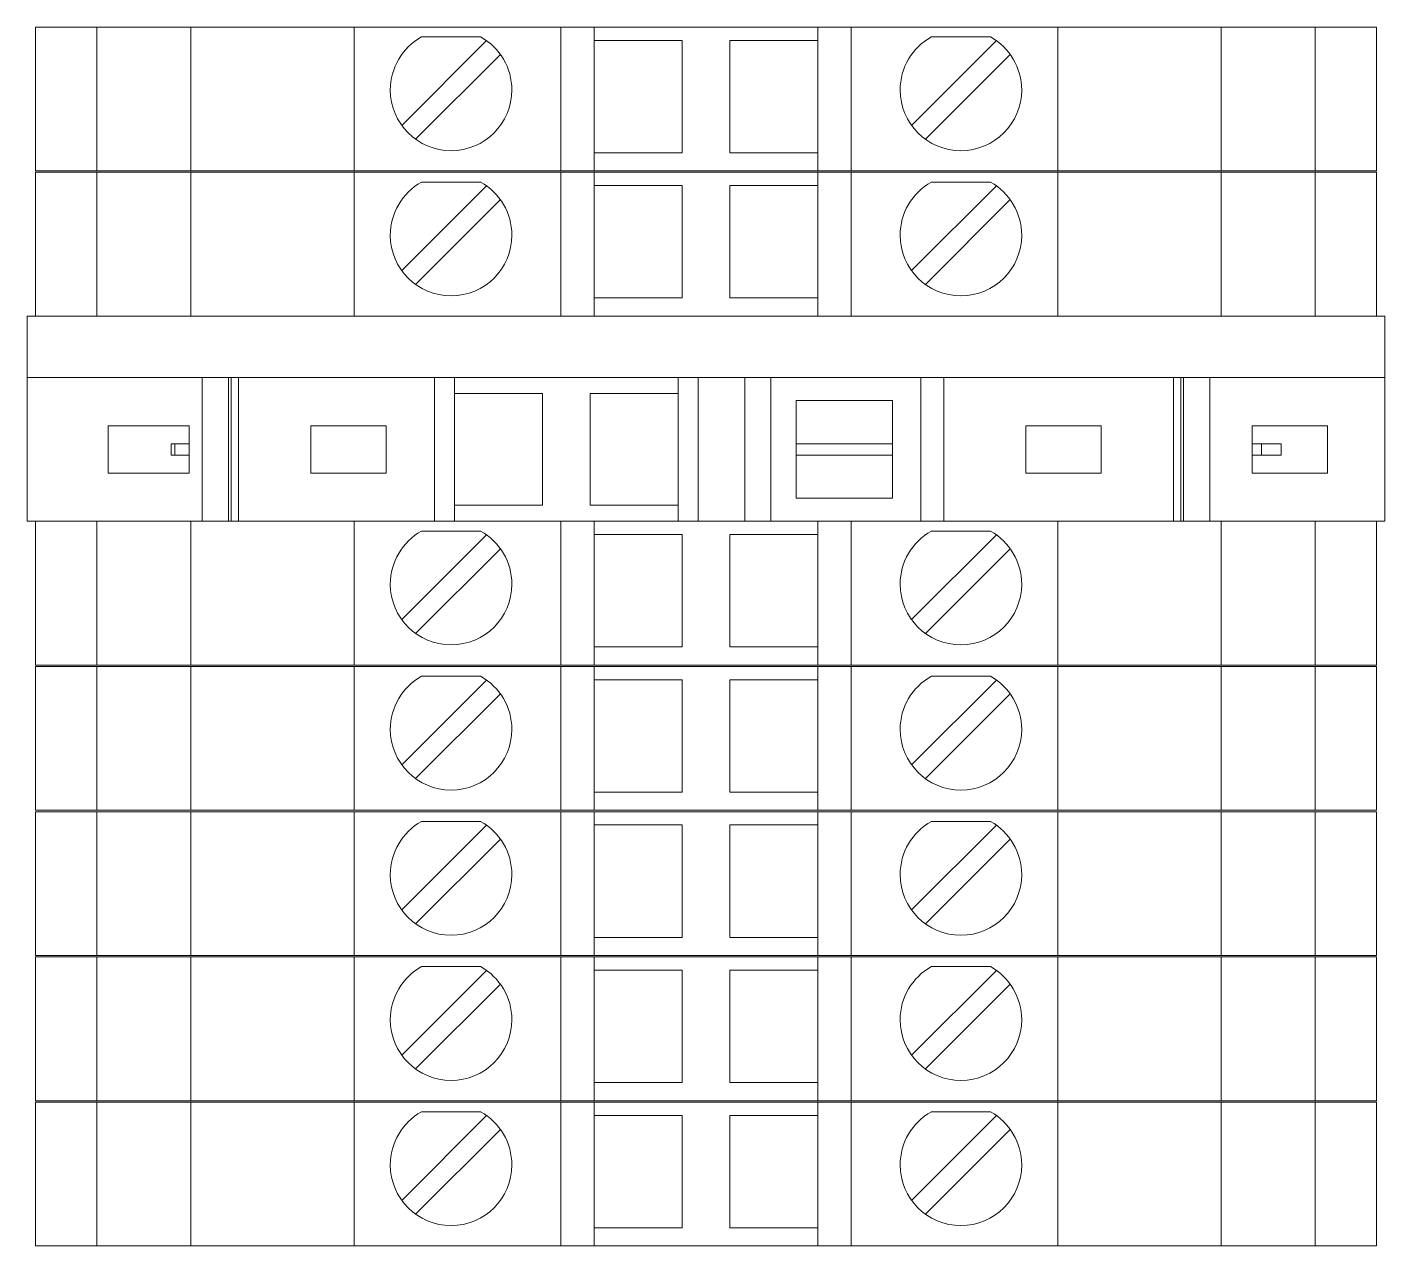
# Model space of a CAD drawing. Header units: millimetres. Extents: x 4962 to 7449, y 754 to 2938.
# Drawn here: x 5322.49 to 5371.09, y 1387.49 to 1431.14 of the extents above; entities that cross this region are included whole.
import ezdxf

# ---------------------------------------------------------------- set-up
doc = ezdxf.new("R2010")
doc.units = ezdxf.units.MM
doc.layers.add('000-PI-Oprema', color=30, linetype='Continuous', lineweight=5)
doc.layers.add('000-PI-ORMAR', color=2, linetype='Continuous')

msp = doc.modelspace()

# ---------------------------------------------------------------- linework, layer by layer
at = {"color": 0, "linetype": 'ByBlock', "lineweight": 0, "ltscale": 0.25}
msp.add_lwpolyline([(5322.492, 1420.793), (5322.492, 1413.443), (5371.092, 1413.443), (5371.092, 1420.793), (5322.492, 1420.793)], dxfattribs=at)
at = {"layer": '000-PI-Oprema', "color": 0, "linetype": 'ByBlock', "lineweight": 0}
for p, q in [((5322.492, 1420.793), (5322.492, 1413.443)), ((5371.092, 1420.793), (5322.492, 1420.793)), ((5371.092, 1413.443), (5371.092, 1420.793)), ((5328.757, 1418.593), (5322.492, 1418.593)), ((5328.757, 1413.443), (5328.757, 1418.593)), ((5329.694, 1418.593), (5328.757, 1418.593)), ((5329.694, 1413.443), (5329.694, 1418.593)), ((5329.794, 1418.593), (5329.694, 1418.593)), ((5329.794, 1418.593), (5329.794, 1413.443)), ((5330.052, 1418.593), (5329.794, 1418.593)), ((5330.052, 1418.593), (5330.052, 1413.443)), ((5337.074, 1418.593), (5330.052, 1418.593)), ((5337.074, 1418.593), (5337.792, 1418.593)), ((5337.074, 1413.443), (5337.074, 1418.593)), ((5337.792, 1418.018), (5337.792, 1418.593)), ((5337.792, 1418.593), (5345.792, 1418.593)), ((5345.792, 1418.593), (5345.792, 1418.018)), ((5345.792, 1418.593), (5346.511, 1418.593)), ((5346.511, 1418.593), (5348.182, 1418.593)), ((5346.511, 1413.443), (5346.511, 1418.593)), ((5349.107, 1418.593), (5348.182, 1418.593)), ((5348.182, 1418.593), (5348.182, 1413.443)), ((5354.481, 1418.593), (5349.107, 1418.593)), ((5349.107, 1418.593), (5349.107, 1413.443)), ((5354.481, 1418.593), (5354.481, 1413.443)), ((5355.302, 1418.593), (5354.481, 1418.593)), ((5355.302, 1413.443), (5355.302, 1418.593)), ((5355.302, 1418.593), (5363.532, 1418.593)), ((5363.532, 1418.593), (5363.532, 1413.443)), ((5363.532, 1418.593), (5363.79, 1418.593)), ((5363.79, 1413.443), (5363.79, 1418.593)), ((5363.79, 1418.593), (5363.89, 1418.593)), ((5364.827, 1418.593), (5363.89, 1418.593)), ((5363.89, 1413.443), (5363.89, 1418.593)), ((5364.827, 1418.593), (5371.092, 1418.593)), ((5364.827, 1413.443), (5364.827, 1418.593)), ((5337.792, 1414.018), (5337.792, 1418.018)), ((5337.792, 1418.018), (5340.942, 1418.018)), ((5340.942, 1418.018), (5340.942, 1414.018)), ((5342.642, 1418.018), (5345.792, 1418.018)), ((5342.642, 1414.018), (5342.642, 1418.018)), ((5345.792, 1418.018), (5345.792, 1414.018)), ((5350.017, 1417.768), (5353.467, 1417.768)), ((5350.017, 1416.218), (5350.017, 1417.768)), ((5353.467, 1417.768), (5353.467, 1416.218)), ((5325.392, 1415.168), (5325.392, 1416.868)), ((5325.392, 1416.868), (5328.292, 1416.868)), ((5328.292, 1416.868), (5328.292, 1416.218)), ((5332.642, 1416.868), (5335.342, 1416.868)), ((5332.642, 1415.168), (5332.642, 1416.868)), ((5335.342, 1416.868), (5335.342, 1415.168)), ((5358.242, 1416.868), (5360.942, 1416.868)), ((5358.242, 1415.168), (5358.242, 1416.868)), ((5360.942, 1416.868), (5360.942, 1415.168)), ((5366.342, 1416.218), (5366.342, 1416.868)), ((5366.342, 1416.868), (5369.042, 1416.868)), ((5369.042, 1416.868), (5369.042, 1415.168)), ((5327.777, 1416.218), (5327.647, 1416.218)), ((5327.647, 1415.818), (5327.647, 1416.218)), ((5327.777, 1416.218), (5327.777, 1415.818)), ((5327.777, 1416.218), (5328.292, 1416.218)), ((5328.292, 1416.218), (5328.292, 1415.818)), ((5350.017, 1416.218), (5353.467, 1416.218)), ((5350.017, 1415.818), (5350.017, 1416.218)), ((5353.467, 1416.218), (5353.467, 1415.818)), ((5366.342, 1415.818), (5366.342, 1416.218)), ((5366.342, 1416.218), (5366.677, 1416.218)), ((5366.677, 1416.218), (5366.677, 1415.818)), ((5367.377, 1416.218), (5366.677, 1416.218)), ((5367.377, 1416.218), (5367.377, 1415.818)), ((5327.777, 1415.818), (5327.647, 1415.818)), ((5327.777, 1415.818), (5328.292, 1415.818)), ((5328.292, 1415.818), (5328.292, 1415.168)), ((5350.017, 1415.818), (5353.467, 1415.818)), ((5350.017, 1414.268), (5350.017, 1415.818)), ((5353.467, 1415.818), (5353.467, 1414.268)), ((5366.342, 1415.818), (5366.677, 1415.818)), ((5366.342, 1415.168), (5366.342, 1415.818)), ((5367.377, 1415.818), (5366.677, 1415.818)), ((5328.292, 1415.168), (5325.392, 1415.168)), ((5335.342, 1415.168), (5332.642, 1415.168)), ((5360.942, 1415.168), (5358.242, 1415.168)), ((5369.042, 1415.168), (5366.342, 1415.168)), ((5353.467, 1414.268), (5350.017, 1414.268)), ((5340.942, 1414.018), (5337.792, 1414.018)), ((5337.792, 1413.443), (5337.792, 1414.018)), ((5345.792, 1414.018), (5342.642, 1414.018)), ((5345.792, 1414.018), (5345.792, 1413.443)), ((5329.694, 1413.443), (5328.757, 1413.443)), ((5329.794, 1413.443), (5329.694, 1413.443)), ((5330.052, 1413.443), (5329.794, 1413.443)), ((5337.074, 1413.443), (5337.792, 1413.443))]:
    msp.add_line(p, q, dxfattribs=at)
at = {"layer": '000-PI-Oprema', "color": 0, "linetype": 'ByBlock', "lineweight": 0, "ltscale": 0.25}
msp.add_line((5371.092, 1413.443), (5322.492, 1413.443), dxfattribs=at)
at = {"layer": '000-PI-ORMAR', "color": 0, "linetype": 'ByBlock', "lineweight": 0}
for p, q in [((5322.792, 1431.143), (5322.792, 1431.143)), ((5324.992, 1431.143), (5322.792, 1431.143)), ((5322.792, 1431.143), (5322.792, 1425.993)), ((5324.992, 1431.143), (5324.992, 1431.143)), ((5324.992, 1431.143), (5326.584, 1431.143)), ((5324.992, 1431.143), (5324.992, 1425.993)), ((5326.584, 1431.143), (5328.726, 1431.143)), ((5327.042, 1431.143), (5327.042, 1431.143)), ((5328.353, 1431.143), (5328.353, 1425.993)), ((5329.11, 1431.143), (5328.726, 1431.143)), ((5331.618, 1431.143), (5329.11, 1431.143)), ((5329.292, 1431.143), (5329.292, 1431.143)), ((5330.792, 1431.143), (5330.792, 1431.143)), ((5331.618, 1431.143), (5334.192, 1431.143)), ((5331.942, 1431.143), (5331.942, 1431.143)), ((5334.192, 1431.143), (5341.592, 1431.143)), ((5334.192, 1431.143), (5334.192, 1425.993)), ((5336.608, 1430.793), (5336.608, 1430.793)), ((5338.726, 1430.793), (5336.608, 1430.793)), ((5336.992, 1431.143), (5336.992, 1431.143)), ((5338.726, 1430.793), (5338.726, 1430.793)), ((5341.592, 1431.143), (5342.792, 1431.143)), ((5341.592, 1431.143), (5341.592, 1425.993)), ((5342.792, 1431.143), (5342.792, 1431.143)), ((5342.792, 1431.143), (5350.792, 1431.143)), ((5342.792, 1431.143), (5342.792, 1425.993)), ((5350.792, 1431.143), (5350.792, 1431.143)), ((5350.792, 1431.143), (5351.992, 1431.143)), ((5350.792, 1431.143), (5350.792, 1425.993)), ((5351.992, 1431.143), (5359.392, 1431.143)), ((5351.992, 1431.143), (5351.992, 1425.993)), ((5354.858, 1430.793), (5354.858, 1430.793)), ((5356.976, 1430.793), (5354.858, 1430.793)), ((5356.976, 1430.793), (5356.976, 1430.793)), ((5359.392, 1431.143), (5361.966, 1431.143)), ((5359.392, 1431.143), (5359.392, 1425.993)), ((5364.474, 1431.143), (5361.966, 1431.143)), ((5362.792, 1431.143), (5362.792, 1431.143)), ((5363.092, 1431.143), (5363.092, 1431.143)), ((5363.992, 1431.143), (5363.992, 1431.143)), ((5364.858, 1431.143), (5364.474, 1431.143)), ((5364.858, 1431.143), (5367, 1431.143)), ((5365.231, 1431.143), (5365.231, 1425.993)), ((5366.542, 1431.143), (5366.542, 1431.143)), ((5367, 1431.143), (5368.592, 1431.143)), ((5368.592, 1431.143), (5368.592, 1431.143)), ((5368.592, 1431.143), (5369.792, 1431.143)), ((5368.592, 1431.143), (5368.592, 1425.993)), ((5369.292, 1431.143), (5369.292, 1431.143)), ((5369.792, 1431.143), (5369.792, 1431.143)), ((5369.792, 1431.143), (5370.109, 1431.143)), ((5370.792, 1431.143), (5370.109, 1431.143)), ((5370.792, 1431.143), (5370.792, 1431.143)), ((5370.792, 1431.143), (5370.792, 1425.993)), ((5338.937, 1430.659), (5335.902, 1427.623)), ((5338.937, 1430.659), (5338.937, 1430.659)), ((5342.792, 1430.668), (5345.942, 1430.668)), ((5342.792, 1430.668), (5342.792, 1430.668)), ((5345.942, 1430.668), (5345.942, 1426.643)), ((5345.942, 1430.668), (5345.942, 1430.668)), ((5347.642, 1426.643), (5347.642, 1430.668)), ((5347.642, 1430.668), (5350.792, 1430.668)), ((5347.642, 1430.668), (5347.642, 1430.668)), ((5350.792, 1430.668), (5350.792, 1430.668)), ((5357.187, 1430.659), (5354.152, 1427.623)), ((5357.187, 1430.659), (5357.187, 1430.659)), ((5336.397, 1427.128), (5339.432, 1430.164)), ((5339.432, 1430.164), (5339.432, 1430.164)), ((5341.592, 1430.193), (5341.592, 1427.593)), ((5341.592, 1430.193), (5341.592, 1430.193)), ((5351.992, 1430.193), (5351.992, 1427.593)), ((5351.992, 1430.193), (5351.992, 1430.193)), ((5354.647, 1427.128), (5357.682, 1430.164)), ((5357.682, 1430.164), (5357.682, 1430.164)), ((5335.902, 1427.623), (5335.902, 1427.623)), ((5341.592, 1427.593), (5341.592, 1427.593)), ((5351.992, 1427.593), (5351.992, 1427.593)), ((5354.152, 1427.623), (5354.152, 1427.623)), ((5336.397, 1427.128), (5336.397, 1427.128)), ((5354.647, 1427.128), (5354.647, 1427.128)), ((5345.942, 1426.643), (5342.792, 1426.643)), ((5342.792, 1426.643), (5342.792, 1426.643)), ((5345.942, 1426.643), (5345.942, 1426.643)), ((5350.792, 1426.643), (5347.642, 1426.643)), ((5347.642, 1426.643), (5347.642, 1426.643)), ((5350.792, 1426.643), (5350.792, 1426.643)), ((5324.992, 1425.993), (5322.792, 1425.993)), ((5322.792, 1425.993), (5322.792, 1425.993)), ((5322.792, 1425.943), (5322.792, 1425.943)), ((5324.992, 1425.943), (5322.792, 1425.943)), ((5322.792, 1425.943), (5322.792, 1420.793)), ((5324.992, 1425.993), (5326.584, 1425.993)), ((5324.992, 1425.993), (5324.992, 1425.993)), ((5324.992, 1425.943), (5324.992, 1425.943)), ((5324.992, 1425.943), (5326.584, 1425.943)), ((5324.992, 1425.943), (5324.992, 1420.793)), ((5326.584, 1425.993), (5328.726, 1425.993)), ((5326.584, 1425.943), (5328.726, 1425.943)), ((5327.042, 1425.993), (5327.042, 1425.993)), ((5327.042, 1425.943), (5327.042, 1425.943)), ((5328.353, 1425.943), (5328.353, 1420.793)), ((5328.726, 1425.993), (5329.11, 1425.993)), ((5329.11, 1425.943), (5328.726, 1425.943)), ((5329.11, 1425.993), (5331.618, 1425.993)), ((5331.618, 1425.943), (5329.11, 1425.943)), ((5329.292, 1425.993), (5329.292, 1425.993)), ((5329.292, 1425.943), (5329.292, 1425.943)), ((5330.792, 1425.943), (5330.792, 1425.943)), ((5331.618, 1425.993), (5334.192, 1425.993)), ((5331.618, 1425.943), (5334.192, 1425.943)), ((5331.942, 1425.993), (5331.942, 1425.993)), ((5331.942, 1425.943), (5331.942, 1425.943)), ((5334.192, 1425.993), (5341.592, 1425.993)), ((5334.192, 1425.943), (5341.592, 1425.943)), ((5334.192, 1425.943), (5334.192, 1420.793)), ((5336.992, 1425.993), (5336.992, 1425.993)), ((5336.992, 1425.943), (5336.992, 1425.943)), ((5341.592, 1425.993), (5342.792, 1425.993)), ((5341.592, 1425.943), (5342.792, 1425.943)), ((5341.592, 1425.943), (5341.592, 1420.793)), ((5342.792, 1425.993), (5350.792, 1425.993)), ((5342.792, 1425.993), (5342.792, 1425.993)), ((5342.792, 1425.943), (5342.792, 1425.943)), ((5342.792, 1425.943), (5350.792, 1425.943)), ((5342.792, 1425.943), (5342.792, 1420.793)), ((5350.792, 1425.993), (5351.992, 1425.993)), ((5350.792, 1425.993), (5350.792, 1425.993)), ((5350.792, 1425.943), (5350.792, 1425.943)), ((5350.792, 1425.943), (5351.992, 1425.943)), ((5350.792, 1425.943), (5350.792, 1420.793)), ((5351.992, 1425.993), (5359.392, 1425.993)), ((5351.992, 1425.943), (5359.392, 1425.943)), ((5351.992, 1425.943), (5351.992, 1420.793)), ((5359.392, 1425.993), (5361.966, 1425.993)), ((5359.392, 1425.943), (5361.966, 1425.943)), ((5359.392, 1425.943), (5359.392, 1420.793)), ((5361.966, 1425.993), (5364.474, 1425.993)), ((5364.474, 1425.943), (5361.966, 1425.943)), ((5362.792, 1425.943), (5362.792, 1425.943)), ((5363.092, 1425.993), (5363.092, 1425.993)), ((5363.092, 1425.943), (5363.092, 1425.943)), ((5363.992, 1425.993), (5363.992, 1425.993)), ((5363.992, 1425.943), (5363.992, 1425.943)), ((5364.474, 1425.993), (5364.858, 1425.993)), ((5364.858, 1425.943), (5364.474, 1425.943)), ((5364.858, 1425.993), (5367, 1425.993)), ((5364.858, 1425.943), (5367, 1425.943)), ((5365.231, 1425.943), (5365.231, 1420.793)), ((5366.542, 1425.993), (5366.542, 1425.993)), ((5366.542, 1425.943), (5366.542, 1425.943)), ((5367, 1425.993), (5368.592, 1425.993)), ((5367, 1425.943), (5368.592, 1425.943)), ((5368.592, 1425.993), (5369.792, 1425.993)), ((5368.592, 1425.993), (5368.592, 1425.993)), ((5368.592, 1425.943), (5368.592, 1425.943)), ((5368.592, 1425.943), (5369.792, 1425.943)), ((5368.592, 1425.943), (5368.592, 1420.793)), ((5369.292, 1425.943), (5369.292, 1425.943)), ((5369.792, 1425.993), (5370.109, 1425.993)), ((5369.792, 1425.993), (5369.792, 1425.993)), ((5369.792, 1425.943), (5369.792, 1425.943)), ((5369.792, 1425.943), (5370.109, 1425.943)), ((5370.792, 1425.993), (5370.109, 1425.993)), ((5370.792, 1425.943), (5370.109, 1425.943)), ((5370.792, 1425.993), (5370.792, 1425.993)), ((5370.792, 1425.943), (5370.792, 1425.943)), ((5370.792, 1425.943), (5370.792, 1420.793)), ((5338.937, 1425.459), (5335.902, 1422.423)), ((5336.608, 1425.593), (5336.608, 1425.593)), ((5338.726, 1425.593), (5336.608, 1425.593)), ((5338.726, 1425.593), (5338.726, 1425.593)), ((5338.937, 1425.459), (5338.937, 1425.459)), ((5342.792, 1425.468), (5345.942, 1425.468)), ((5342.792, 1425.468), (5342.792, 1425.468)), ((5345.942, 1425.468), (5345.942, 1421.443)), ((5345.942, 1425.468), (5345.942, 1425.468)), ((5347.642, 1421.443), (5347.642, 1425.468)), ((5347.642, 1425.468), (5350.792, 1425.468)), ((5347.642, 1425.468), (5347.642, 1425.468)), ((5350.792, 1425.468), (5350.792, 1425.468)), ((5357.187, 1425.459), (5354.152, 1422.423)), ((5354.858, 1425.593), (5354.858, 1425.593)), ((5356.976, 1425.593), (5354.858, 1425.593)), ((5356.976, 1425.593), (5356.976, 1425.593)), ((5357.187, 1425.459), (5357.187, 1425.459)), ((5336.397, 1421.928), (5339.432, 1424.964)), ((5339.432, 1424.964), (5339.432, 1424.964)), ((5341.592, 1424.993), (5341.592, 1422.393)), ((5341.592, 1424.993), (5341.592, 1424.993)), ((5351.992, 1424.993), (5351.992, 1422.393)), ((5351.992, 1424.993), (5351.992, 1424.993)), ((5354.647, 1421.928), (5357.682, 1424.964)), ((5357.682, 1424.964), (5357.682, 1424.964)), ((5335.902, 1422.423), (5335.902, 1422.423)), ((5341.592, 1422.393), (5341.592, 1422.393)), ((5351.992, 1422.393), (5351.992, 1422.393)), ((5354.152, 1422.423), (5354.152, 1422.423)), ((5336.397, 1421.928), (5336.397, 1421.928)), ((5354.647, 1421.928), (5354.647, 1421.928)), ((5345.942, 1421.443), (5342.792, 1421.443)), ((5342.792, 1421.443), (5342.792, 1421.443)), ((5345.942, 1421.443), (5345.942, 1421.443)), ((5350.792, 1421.443), (5347.642, 1421.443)), ((5347.642, 1421.443), (5347.642, 1421.443)), ((5350.792, 1421.443), (5350.792, 1421.443)), ((5324.992, 1420.793), (5322.792, 1420.793)), ((5322.792, 1420.793), (5322.792, 1420.793)), ((5324.992, 1420.793), (5326.584, 1420.793)), ((5324.992, 1420.793), (5324.992, 1420.793)), ((5326.584, 1420.793), (5328.726, 1420.793)), ((5327.042, 1420.793), (5327.042, 1420.793)), ((5328.726, 1420.793), (5329.11, 1420.793)), ((5329.11, 1420.793), (5331.618, 1420.793)), ((5329.292, 1420.793), (5329.292, 1420.793)), ((5331.618, 1420.793), (5334.192, 1420.793)), ((5331.942, 1420.793), (5331.942, 1420.793)), ((5334.192, 1420.793), (5341.592, 1420.793)), ((5336.992, 1420.793), (5336.992, 1420.793)), ((5341.592, 1420.793), (5342.792, 1420.793)), ((5342.792, 1420.793), (5350.792, 1420.793)), ((5342.792, 1420.793), (5342.792, 1420.793)), ((5350.792, 1420.793), (5351.992, 1420.793)), ((5350.792, 1420.793), (5350.792, 1420.793)), ((5351.992, 1420.793), (5359.392, 1420.793)), ((5359.392, 1420.793), (5361.966, 1420.793)), ((5361.966, 1420.793), (5364.474, 1420.793)), ((5363.092, 1420.793), (5363.092, 1420.793)), ((5363.992, 1420.793), (5363.992, 1420.793)), ((5364.474, 1420.793), (5364.858, 1420.793)), ((5364.858, 1420.793), (5367, 1420.793)), ((5366.542, 1420.793), (5366.542, 1420.793)), ((5367, 1420.793), (5368.592, 1420.793)), ((5368.592, 1420.793), (5369.792, 1420.793)), ((5368.592, 1420.793), (5368.592, 1420.793)), ((5369.792, 1420.793), (5370.109, 1420.793)), ((5369.792, 1420.793), (5369.792, 1420.793)), ((5370.792, 1420.793), (5370.109, 1420.793)), ((5370.792, 1420.793), (5370.792, 1420.793)), ((5322.792, 1413.443), (5322.792, 1413.443)), ((5324.992, 1413.443), (5322.792, 1413.443)), ((5322.792, 1413.443), (5322.792, 1408.293)), ((5324.992, 1413.443), (5324.992, 1413.443)), ((5324.992, 1413.443), (5326.584, 1413.443)), ((5324.992, 1413.443), (5324.992, 1408.293)), ((5326.584, 1413.443), (5328.726, 1413.443)), ((5327.042, 1413.443), (5327.042, 1413.443)), ((5328.353, 1413.443), (5328.353, 1408.293)), ((5329.11, 1413.443), (5328.726, 1413.443)), ((5331.618, 1413.443), (5329.11, 1413.443)), ((5329.292, 1413.443), (5329.292, 1413.443)), ((5330.792, 1413.443), (5330.792, 1413.443)), ((5331.618, 1413.443), (5334.192, 1413.443)), ((5331.942, 1413.443), (5331.942, 1413.443)), ((5334.192, 1413.443), (5341.592, 1413.443)), ((5334.192, 1413.443), (5334.192, 1408.293)), ((5336.992, 1413.443), (5336.992, 1413.443)), ((5341.592, 1413.443), (5342.792, 1413.443)), ((5341.592, 1413.443), (5341.592, 1408.293)), ((5342.792, 1413.443), (5342.792, 1413.443)), ((5342.792, 1413.443), (5350.792, 1413.443)), ((5342.792, 1413.443), (5342.792, 1408.293)), ((5350.792, 1413.443), (5350.792, 1413.443)), ((5350.792, 1413.443), (5351.992, 1413.443)), ((5350.792, 1413.443), (5350.792, 1408.293)), ((5351.992, 1413.443), (5359.392, 1413.443)), ((5351.992, 1413.443), (5351.992, 1408.293)), ((5359.392, 1413.443), (5361.966, 1413.443)), ((5359.392, 1413.443), (5359.392, 1408.293)), ((5364.474, 1413.443), (5361.966, 1413.443)), ((5362.792, 1413.443), (5362.792, 1413.443)), ((5363.092, 1413.443), (5363.092, 1413.443)), ((5363.992, 1413.443), (5363.992, 1413.443)), ((5364.858, 1413.443), (5364.474, 1413.443)), ((5364.858, 1413.443), (5367, 1413.443)), ((5365.231, 1413.443), (5365.231, 1408.293)), ((5366.542, 1413.443), (5366.542, 1413.443)), ((5367, 1413.443), (5368.592, 1413.443)), ((5368.592, 1413.443), (5368.592, 1413.443)), ((5368.592, 1413.443), (5369.792, 1413.443)), ((5368.592, 1413.443), (5368.592, 1408.293)), ((5369.292, 1413.443), (5369.292, 1413.443)), ((5369.792, 1413.443), (5369.792, 1413.443)), ((5369.792, 1413.443), (5370.109, 1413.443)), ((5370.792, 1413.443), (5370.109, 1413.443)), ((5370.792, 1413.443), (5370.792, 1413.443)), ((5370.792, 1413.443), (5370.792, 1408.293)), ((5338.937, 1412.959), (5335.902, 1409.923)), ((5336.608, 1413.093), (5336.608, 1413.093)), ((5338.726, 1413.093), (5336.608, 1413.093)), ((5338.726, 1413.093), (5338.726, 1413.093)), ((5338.937, 1412.959), (5338.937, 1412.959)), ((5342.792, 1412.968), (5345.942, 1412.968)), ((5342.792, 1412.968), (5342.792, 1412.968)), ((5345.942, 1412.968), (5345.942, 1408.943)), ((5345.942, 1412.968), (5345.942, 1412.968)), ((5347.642, 1408.943), (5347.642, 1412.968)), ((5347.642, 1412.968), (5350.792, 1412.968)), ((5347.642, 1412.968), (5347.642, 1412.968)), ((5350.792, 1412.968), (5350.792, 1412.968)), ((5357.187, 1412.959), (5354.152, 1409.923)), ((5354.858, 1413.093), (5354.858, 1413.093)), ((5356.976, 1413.093), (5354.858, 1413.093)), ((5356.976, 1413.093), (5356.976, 1413.093)), ((5357.187, 1412.959), (5357.187, 1412.959)), ((5336.397, 1409.428), (5339.432, 1412.464)), ((5339.432, 1412.464), (5339.432, 1412.464)), ((5341.592, 1412.493), (5341.592, 1409.893)), ((5341.592, 1412.493), (5341.592, 1412.493)), ((5351.992, 1412.493), (5351.992, 1409.893)), ((5351.992, 1412.493), (5351.992, 1412.493)), ((5354.647, 1409.428), (5357.682, 1412.464)), ((5357.682, 1412.464), (5357.682, 1412.464)), ((5335.902, 1409.923), (5335.902, 1409.923)), ((5341.592, 1409.893), (5341.592, 1409.893)), ((5351.992, 1409.893), (5351.992, 1409.893)), ((5354.152, 1409.923), (5354.152, 1409.923)), ((5336.397, 1409.428), (5336.397, 1409.428)), ((5354.647, 1409.428), (5354.647, 1409.428)), ((5345.942, 1408.943), (5342.792, 1408.943)), ((5342.792, 1408.943), (5342.792, 1408.943)), ((5345.942, 1408.943), (5345.942, 1408.943)), ((5350.792, 1408.943), (5347.642, 1408.943)), ((5347.642, 1408.943), (5347.642, 1408.943)), ((5350.792, 1408.943), (5350.792, 1408.943)), ((5324.992, 1408.293), (5322.792, 1408.293)), ((5322.792, 1408.293), (5322.792, 1408.293)), ((5322.792, 1408.243), (5322.792, 1408.243)), ((5324.992, 1408.243), (5322.792, 1408.243)), ((5322.792, 1408.243), (5322.792, 1403.093)), ((5324.992, 1408.293), (5326.584, 1408.293)), ((5324.992, 1408.293), (5324.992, 1408.293)), ((5324.992, 1408.243), (5324.992, 1408.243)), ((5324.992, 1408.243), (5326.584, 1408.243)), ((5324.992, 1408.243), (5324.992, 1403.093)), ((5326.584, 1408.293), (5328.726, 1408.293)), ((5326.584, 1408.243), (5328.726, 1408.243)), ((5327.042, 1408.293), (5327.042, 1408.293)), ((5327.042, 1408.243), (5327.042, 1408.243)), ((5328.353, 1408.243), (5328.353, 1403.093)), ((5328.726, 1408.293), (5329.11, 1408.293)), ((5329.11, 1408.243), (5328.726, 1408.243)), ((5329.11, 1408.293), (5331.618, 1408.293)), ((5331.618, 1408.243), (5329.11, 1408.243)), ((5329.292, 1408.293), (5329.292, 1408.293)), ((5329.292, 1408.243), (5329.292, 1408.243)), ((5330.792, 1408.243), (5330.792, 1408.243)), ((5331.618, 1408.293), (5334.192, 1408.293)), ((5331.618, 1408.243), (5334.192, 1408.243)), ((5331.942, 1408.293), (5331.942, 1408.293)), ((5331.942, 1408.243), (5331.942, 1408.243)), ((5334.192, 1408.293), (5341.592, 1408.293)), ((5334.192, 1408.243), (5341.592, 1408.243)), ((5334.192, 1408.243), (5334.192, 1403.093)), ((5336.992, 1408.293), (5336.992, 1408.293)), ((5336.992, 1408.243), (5336.992, 1408.243)), ((5341.592, 1408.293), (5342.792, 1408.293)), ((5341.592, 1408.243), (5342.792, 1408.243)), ((5341.592, 1408.243), (5341.592, 1403.093)), ((5342.792, 1408.293), (5350.792, 1408.293)), ((5342.792, 1408.293), (5342.792, 1408.293)), ((5342.792, 1408.243), (5342.792, 1408.243)), ((5342.792, 1408.243), (5350.792, 1408.243)), ((5342.792, 1408.243), (5342.792, 1403.093)), ((5350.792, 1408.293), (5351.992, 1408.293)), ((5350.792, 1408.293), (5350.792, 1408.293)), ((5350.792, 1408.243), (5350.792, 1408.243)), ((5350.792, 1408.243), (5351.992, 1408.243)), ((5350.792, 1408.243), (5350.792, 1403.093)), ((5351.992, 1408.293), (5359.392, 1408.293)), ((5351.992, 1408.243), (5359.392, 1408.243)), ((5351.992, 1408.243), (5351.992, 1403.093)), ((5359.392, 1408.293), (5361.966, 1408.293)), ((5359.392, 1408.243), (5361.966, 1408.243)), ((5359.392, 1408.243), (5359.392, 1403.093)), ((5361.966, 1408.293), (5364.474, 1408.293)), ((5364.474, 1408.243), (5361.966, 1408.243)), ((5362.792, 1408.243), (5362.792, 1408.243)), ((5363.092, 1408.293), (5363.092, 1408.293)), ((5363.092, 1408.243), (5363.092, 1408.243)), ((5363.992, 1408.293), (5363.992, 1408.293)), ((5363.992, 1408.243), (5363.992, 1408.243)), ((5364.474, 1408.293), (5364.858, 1408.293)), ((5364.858, 1408.243), (5364.474, 1408.243)), ((5364.858, 1408.293), (5367, 1408.293)), ((5364.858, 1408.243), (5367, 1408.243)), ((5365.231, 1408.243), (5365.231, 1403.093)), ((5366.542, 1408.293), (5366.542, 1408.293)), ((5366.542, 1408.243), (5366.542, 1408.243)), ((5367, 1408.293), (5368.592, 1408.293)), ((5367, 1408.243), (5368.592, 1408.243)), ((5368.592, 1408.293), (5369.792, 1408.293)), ((5368.592, 1408.293), (5368.592, 1408.293)), ((5368.592, 1408.243), (5368.592, 1408.243)), ((5368.592, 1408.243), (5369.792, 1408.243)), ((5368.592, 1408.243), (5368.592, 1403.093)), ((5369.292, 1408.243), (5369.292, 1408.243)), ((5369.792, 1408.293), (5370.109, 1408.293)), ((5369.792, 1408.293), (5369.792, 1408.293)), ((5369.792, 1408.243), (5369.792, 1408.243)), ((5369.792, 1408.243), (5370.109, 1408.243)), ((5370.792, 1408.293), (5370.109, 1408.293)), ((5370.792, 1408.243), (5370.109, 1408.243)), ((5370.792, 1408.293), (5370.792, 1408.293)), ((5370.792, 1408.243), (5370.792, 1408.243)), ((5370.792, 1408.243), (5370.792, 1403.093)), ((5338.937, 1407.759), (5335.902, 1404.723)), ((5336.608, 1407.893), (5336.608, 1407.893)), ((5338.726, 1407.893), (5336.608, 1407.893)), ((5338.726, 1407.893), (5338.726, 1407.893)), ((5338.937, 1407.759), (5338.937, 1407.759)), ((5342.792, 1407.768), (5345.942, 1407.768)), ((5342.792, 1407.768), (5342.792, 1407.768)), ((5345.942, 1407.768), (5345.942, 1403.743)), ((5345.942, 1407.768), (5345.942, 1407.768)), ((5347.642, 1403.743), (5347.642, 1407.768)), ((5347.642, 1407.768), (5350.792, 1407.768)), ((5347.642, 1407.768), (5347.642, 1407.768)), ((5350.792, 1407.768), (5350.792, 1407.768)), ((5357.187, 1407.759), (5354.152, 1404.723)), ((5354.858, 1407.893), (5354.858, 1407.893)), ((5356.976, 1407.893), (5354.858, 1407.893)), ((5356.976, 1407.893), (5356.976, 1407.893)), ((5357.187, 1407.759), (5357.187, 1407.759)), ((5336.397, 1404.228), (5339.432, 1407.264)), ((5339.432, 1407.264), (5339.432, 1407.264)), ((5341.592, 1407.293), (5341.592, 1404.693)), ((5341.592, 1407.293), (5341.592, 1407.293)), ((5351.992, 1407.293), (5351.992, 1404.693)), ((5351.992, 1407.293), (5351.992, 1407.293)), ((5354.647, 1404.228), (5357.682, 1407.264)), ((5357.682, 1407.264), (5357.682, 1407.264)), ((5335.902, 1404.723), (5335.902, 1404.723)), ((5341.592, 1404.693), (5341.592, 1404.693)), ((5351.992, 1404.693), (5351.992, 1404.693)), ((5354.152, 1404.723), (5354.152, 1404.723)), ((5336.397, 1404.228), (5336.397, 1404.228)), ((5354.647, 1404.228), (5354.647, 1404.228)), ((5345.942, 1403.743), (5342.792, 1403.743)), ((5342.792, 1403.743), (5342.792, 1403.743)), ((5345.942, 1403.743), (5345.942, 1403.743)), ((5350.792, 1403.743), (5347.642, 1403.743)), ((5347.642, 1403.743), (5347.642, 1403.743)), ((5350.792, 1403.743), (5350.792, 1403.743)), ((5324.992, 1403.093), (5322.792, 1403.093)), ((5322.792, 1403.093), (5322.792, 1403.093)), ((5324.992, 1403.093), (5326.584, 1403.093)), ((5324.992, 1403.093), (5324.992, 1403.093)), ((5326.584, 1403.093), (5328.726, 1403.093)), ((5327.042, 1403.093), (5327.042, 1403.093)), ((5328.726, 1403.093), (5329.11, 1403.093)), ((5329.11, 1403.093), (5331.618, 1403.093)), ((5329.292, 1403.093), (5329.292, 1403.093)), ((5331.618, 1403.093), (5334.192, 1403.093)), ((5331.942, 1403.093), (5331.942, 1403.093)), ((5334.192, 1403.093), (5341.592, 1403.093)), ((5336.992, 1403.093), (5336.992, 1403.093)), ((5341.592, 1403.093), (5342.792, 1403.093)), ((5342.792, 1403.093), (5350.792, 1403.093)), ((5342.792, 1403.093), (5342.792, 1403.093)), ((5350.792, 1403.093), (5351.992, 1403.093)), ((5350.792, 1403.093), (5350.792, 1403.093)), ((5351.992, 1403.093), (5359.392, 1403.093)), ((5359.392, 1403.093), (5361.966, 1403.093)), ((5361.966, 1403.093), (5364.474, 1403.093)), ((5363.092, 1403.093), (5363.092, 1403.093)), ((5363.992, 1403.093), (5363.992, 1403.093)), ((5364.474, 1403.093), (5364.858, 1403.093)), ((5364.858, 1403.093), (5367, 1403.093)), ((5366.542, 1403.093), (5366.542, 1403.093)), ((5367, 1403.093), (5368.592, 1403.093)), ((5368.592, 1403.093), (5369.792, 1403.093)), ((5368.592, 1403.093), (5368.592, 1403.093)), ((5369.792, 1403.093), (5370.109, 1403.093)), ((5369.792, 1403.093), (5369.792, 1403.093)), ((5370.792, 1403.093), (5370.109, 1403.093)), ((5370.792, 1403.093), (5370.792, 1403.093)), ((5322.792, 1403.043), (5322.792, 1403.043)), ((5324.992, 1403.043), (5322.792, 1403.043)), ((5322.792, 1403.043), (5322.792, 1397.893)), ((5324.992, 1403.043), (5324.992, 1403.043)), ((5324.992, 1403.043), (5326.584, 1403.043)), ((5324.992, 1403.043), (5324.992, 1397.893)), ((5326.584, 1403.043), (5328.726, 1403.043)), ((5327.042, 1403.043), (5327.042, 1403.043)), ((5328.353, 1403.043), (5328.353, 1397.893)), ((5329.11, 1403.043), (5328.726, 1403.043)), ((5331.618, 1403.043), (5329.11, 1403.043)), ((5329.292, 1403.043), (5329.292, 1403.043)), ((5330.792, 1403.043), (5330.792, 1403.043)), ((5331.618, 1403.043), (5334.192, 1403.043)), ((5331.942, 1403.043), (5331.942, 1403.043)), ((5334.192, 1403.043), (5341.592, 1403.043)), ((5334.192, 1403.043), (5334.192, 1397.893)), ((5336.608, 1402.693), (5336.608, 1402.693)), ((5338.726, 1402.693), (5336.608, 1402.693)), ((5336.992, 1403.043), (5336.992, 1403.043)), ((5338.726, 1402.693), (5338.726, 1402.693)), ((5341.592, 1403.043), (5342.792, 1403.043)), ((5341.592, 1403.043), (5341.592, 1397.893)), ((5342.792, 1403.043), (5342.792, 1403.043)), ((5342.792, 1403.043), (5350.792, 1403.043)), ((5342.792, 1403.043), (5342.792, 1397.893)), ((5350.792, 1403.043), (5350.792, 1403.043)), ((5350.792, 1403.043), (5351.992, 1403.043)), ((5350.792, 1403.043), (5350.792, 1397.893)), ((5351.992, 1403.043), (5359.392, 1403.043)), ((5351.992, 1403.043), (5351.992, 1397.893)), ((5354.858, 1402.693), (5354.858, 1402.693)), ((5356.976, 1402.693), (5354.858, 1402.693)), ((5356.976, 1402.693), (5356.976, 1402.693)), ((5359.392, 1403.043), (5361.966, 1403.043)), ((5359.392, 1403.043), (5359.392, 1397.893)), ((5364.474, 1403.043), (5361.966, 1403.043)), ((5362.792, 1403.043), (5362.792, 1403.043)), ((5363.092, 1403.043), (5363.092, 1403.043)), ((5363.992, 1403.043), (5363.992, 1403.043)), ((5364.858, 1403.043), (5364.474, 1403.043)), ((5364.858, 1403.043), (5367, 1403.043)), ((5365.231, 1403.043), (5365.231, 1397.893)), ((5366.542, 1403.043), (5366.542, 1403.043)), ((5367, 1403.043), (5368.592, 1403.043)), ((5368.592, 1403.043), (5368.592, 1403.043)), ((5368.592, 1403.043), (5369.792, 1403.043)), ((5368.592, 1403.043), (5368.592, 1397.893)), ((5369.292, 1403.043), (5369.292, 1403.043)), ((5369.792, 1403.043), (5369.792, 1403.043)), ((5369.792, 1403.043), (5370.109, 1403.043)), ((5370.792, 1403.043), (5370.109, 1403.043)), ((5370.792, 1403.043), (5370.792, 1403.043)), ((5370.792, 1403.043), (5370.792, 1397.893)), ((5338.937, 1402.559), (5335.902, 1399.523)), ((5338.937, 1402.559), (5338.937, 1402.559)), ((5342.792, 1402.568), (5345.942, 1402.568)), ((5342.792, 1402.568), (5342.792, 1402.568)), ((5345.942, 1402.568), (5345.942, 1398.543)), ((5345.942, 1402.568), (5345.942, 1402.568)), ((5347.642, 1398.543), (5347.642, 1402.568)), ((5347.642, 1402.568), (5350.792, 1402.568)), ((5347.642, 1402.568), (5347.642, 1402.568)), ((5350.792, 1402.568), (5350.792, 1402.568)), ((5357.187, 1402.559), (5354.152, 1399.523)), ((5357.187, 1402.559), (5357.187, 1402.559)), ((5336.397, 1399.028), (5339.432, 1402.064)), ((5339.432, 1402.064), (5339.432, 1402.064)), ((5341.592, 1402.093), (5341.592, 1399.493)), ((5341.592, 1402.093), (5341.592, 1402.093)), ((5351.992, 1402.093), (5351.992, 1399.493)), ((5351.992, 1402.093), (5351.992, 1402.093)), ((5354.647, 1399.028), (5357.682, 1402.064)), ((5357.682, 1402.064), (5357.682, 1402.064)), ((5335.902, 1399.523), (5335.902, 1399.523)), ((5341.592, 1399.493), (5341.592, 1399.493)), ((5351.992, 1399.493), (5351.992, 1399.493)), ((5354.152, 1399.523), (5354.152, 1399.523)), ((5336.397, 1399.028), (5336.397, 1399.028)), ((5354.647, 1399.028), (5354.647, 1399.028)), ((5345.942, 1398.543), (5342.792, 1398.543)), ((5342.792, 1398.543), (5342.792, 1398.543)), ((5345.942, 1398.543), (5345.942, 1398.543)), ((5350.792, 1398.543), (5347.642, 1398.543)), ((5347.642, 1398.543), (5347.642, 1398.543)), ((5350.792, 1398.543), (5350.792, 1398.543)), ((5324.992, 1397.893), (5322.792, 1397.893)), ((5322.792, 1397.893), (5322.792, 1397.893)), ((5322.792, 1397.843), (5322.792, 1397.843)), ((5324.992, 1397.843), (5322.792, 1397.843)), ((5322.792, 1397.843), (5322.792, 1392.693)), ((5324.992, 1397.893), (5326.584, 1397.893)), ((5324.992, 1397.893), (5324.992, 1397.893)), ((5324.992, 1397.843), (5324.992, 1397.843)), ((5324.992, 1397.843), (5326.584, 1397.843)), ((5324.992, 1397.843), (5324.992, 1392.693)), ((5326.584, 1397.893), (5328.726, 1397.893)), ((5326.584, 1397.843), (5328.726, 1397.843)), ((5327.042, 1397.893), (5327.042, 1397.893)), ((5327.042, 1397.843), (5327.042, 1397.843)), ((5328.353, 1397.843), (5328.353, 1392.693)), ((5328.726, 1397.893), (5329.11, 1397.893)), ((5329.11, 1397.843), (5328.726, 1397.843)), ((5329.11, 1397.893), (5331.618, 1397.893)), ((5331.618, 1397.843), (5329.11, 1397.843)), ((5329.292, 1397.893), (5329.292, 1397.893)), ((5329.292, 1397.843), (5329.292, 1397.843)), ((5330.792, 1397.843), (5330.792, 1397.843)), ((5331.618, 1397.893), (5334.192, 1397.893)), ((5331.618, 1397.843), (5334.192, 1397.843)), ((5331.942, 1397.893), (5331.942, 1397.893)), ((5331.942, 1397.843), (5331.942, 1397.843)), ((5334.192, 1397.893), (5341.592, 1397.893)), ((5334.192, 1397.843), (5341.592, 1397.843)), ((5334.192, 1397.843), (5334.192, 1392.693)), ((5336.992, 1397.893), (5336.992, 1397.893)), ((5336.992, 1397.843), (5336.992, 1397.843)), ((5341.592, 1397.893), (5342.792, 1397.893)), ((5341.592, 1397.843), (5342.792, 1397.843)), ((5341.592, 1397.843), (5341.592, 1392.693)), ((5342.792, 1397.893), (5350.792, 1397.893)), ((5342.792, 1397.893), (5342.792, 1397.893)), ((5342.792, 1397.843), (5342.792, 1397.843)), ((5342.792, 1397.843), (5350.792, 1397.843)), ((5342.792, 1397.843), (5342.792, 1392.693)), ((5350.792, 1397.893), (5351.992, 1397.893)), ((5350.792, 1397.893), (5350.792, 1397.893)), ((5350.792, 1397.843), (5350.792, 1397.843)), ((5350.792, 1397.843), (5351.992, 1397.843)), ((5350.792, 1397.843), (5350.792, 1392.693)), ((5351.992, 1397.893), (5359.392, 1397.893)), ((5351.992, 1397.843), (5359.392, 1397.843)), ((5351.992, 1397.843), (5351.992, 1392.693)), ((5359.392, 1397.893), (5361.966, 1397.893)), ((5359.392, 1397.843), (5361.966, 1397.843)), ((5359.392, 1397.843), (5359.392, 1392.693)), ((5361.966, 1397.893), (5364.474, 1397.893)), ((5364.474, 1397.843), (5361.966, 1397.843)), ((5362.792, 1397.843), (5362.792, 1397.843)), ((5363.092, 1397.893), (5363.092, 1397.893)), ((5363.092, 1397.843), (5363.092, 1397.843)), ((5363.992, 1397.893), (5363.992, 1397.893)), ((5363.992, 1397.843), (5363.992, 1397.843)), ((5364.474, 1397.893), (5364.858, 1397.893)), ((5364.858, 1397.843), (5364.474, 1397.843)), ((5364.858, 1397.893), (5367, 1397.893)), ((5364.858, 1397.843), (5367, 1397.843)), ((5365.231, 1397.843), (5365.231, 1392.693)), ((5366.542, 1397.893), (5366.542, 1397.893)), ((5366.542, 1397.843), (5366.542, 1397.843)), ((5367, 1397.893), (5368.592, 1397.893)), ((5367, 1397.843), (5368.592, 1397.843)), ((5368.592, 1397.893), (5369.792, 1397.893)), ((5368.592, 1397.893), (5368.592, 1397.893)), ((5368.592, 1397.843), (5368.592, 1397.843)), ((5368.592, 1397.843), (5369.792, 1397.843)), ((5368.592, 1397.843), (5368.592, 1392.693)), ((5369.292, 1397.843), (5369.292, 1397.843)), ((5369.792, 1397.893), (5370.109, 1397.893)), ((5369.792, 1397.893), (5369.792, 1397.893)), ((5369.792, 1397.843), (5369.792, 1397.843)), ((5369.792, 1397.843), (5370.109, 1397.843)), ((5370.792, 1397.893), (5370.109, 1397.893)), ((5370.792, 1397.843), (5370.109, 1397.843)), ((5370.792, 1397.893), (5370.792, 1397.893)), ((5370.792, 1397.843), (5370.792, 1397.843)), ((5370.792, 1397.843), (5370.792, 1392.693)), ((5338.937, 1397.359), (5335.902, 1394.323)), ((5336.608, 1397.493), (5336.608, 1397.493)), ((5338.726, 1397.493), (5336.608, 1397.493)), ((5338.726, 1397.493), (5338.726, 1397.493)), ((5338.937, 1397.359), (5338.937, 1397.359)), ((5342.792, 1397.368), (5345.942, 1397.368)), ((5342.792, 1397.368), (5342.792, 1397.368)), ((5345.942, 1397.368), (5345.942, 1393.343)), ((5345.942, 1397.368), (5345.942, 1397.368)), ((5347.642, 1393.343), (5347.642, 1397.368)), ((5347.642, 1397.368), (5350.792, 1397.368)), ((5347.642, 1397.368), (5347.642, 1397.368)), ((5350.792, 1397.368), (5350.792, 1397.368)), ((5357.187, 1397.359), (5354.152, 1394.323)), ((5354.858, 1397.493), (5354.858, 1397.493)), ((5356.976, 1397.493), (5354.858, 1397.493)), ((5356.976, 1397.493), (5356.976, 1397.493)), ((5357.187, 1397.359), (5357.187, 1397.359)), ((5336.397, 1393.828), (5339.432, 1396.864)), ((5339.432, 1396.864), (5339.432, 1396.864)), ((5341.592, 1396.893), (5341.592, 1394.293)), ((5341.592, 1396.893), (5341.592, 1396.893)), ((5351.992, 1396.893), (5351.992, 1394.293)), ((5351.992, 1396.893), (5351.992, 1396.893)), ((5354.647, 1393.828), (5357.682, 1396.864)), ((5357.682, 1396.864), (5357.682, 1396.864)), ((5335.902, 1394.323), (5335.902, 1394.323)), ((5341.592, 1394.293), (5341.592, 1394.293)), ((5351.992, 1394.293), (5351.992, 1394.293)), ((5354.152, 1394.323), (5354.152, 1394.323)), ((5336.397, 1393.828), (5336.397, 1393.828)), ((5354.647, 1393.828), (5354.647, 1393.828)), ((5345.942, 1393.343), (5342.792, 1393.343)), ((5342.792, 1393.343), (5342.792, 1393.343)), ((5345.942, 1393.343), (5345.942, 1393.343)), ((5350.792, 1393.343), (5347.642, 1393.343)), ((5347.642, 1393.343), (5347.642, 1393.343)), ((5350.792, 1393.343), (5350.792, 1393.343)), ((5324.992, 1392.693), (5322.792, 1392.693)), ((5322.792, 1392.693), (5322.792, 1392.693)), ((5322.792, 1392.643), (5322.792, 1392.643)), ((5324.992, 1392.643), (5322.792, 1392.643)), ((5322.792, 1392.643), (5322.792, 1387.493)), ((5324.992, 1392.693), (5326.584, 1392.693)), ((5324.992, 1392.693), (5324.992, 1392.693)), ((5324.992, 1392.643), (5324.992, 1392.643)), ((5324.992, 1392.643), (5326.584, 1392.643)), ((5324.992, 1392.643), (5324.992, 1387.493)), ((5326.584, 1392.693), (5328.726, 1392.693)), ((5326.584, 1392.643), (5328.726, 1392.643)), ((5327.042, 1392.693), (5327.042, 1392.693)), ((5327.042, 1392.643), (5327.042, 1392.643)), ((5328.353, 1392.643), (5328.353, 1387.493)), ((5328.726, 1392.693), (5329.11, 1392.693)), ((5329.11, 1392.643), (5328.726, 1392.643)), ((5329.11, 1392.693), (5331.618, 1392.693)), ((5331.618, 1392.643), (5329.11, 1392.643)), ((5329.292, 1392.693), (5329.292, 1392.693)), ((5329.292, 1392.643), (5329.292, 1392.643)), ((5330.792, 1392.643), (5330.792, 1392.643)), ((5331.618, 1392.693), (5334.192, 1392.693)), ((5331.618, 1392.643), (5334.192, 1392.643)), ((5331.942, 1392.693), (5331.942, 1392.693)), ((5331.942, 1392.643), (5331.942, 1392.643)), ((5334.192, 1392.693), (5341.592, 1392.693)), ((5334.192, 1392.643), (5341.592, 1392.643)), ((5334.192, 1392.643), (5334.192, 1387.493)), ((5336.992, 1392.693), (5336.992, 1392.693)), ((5336.992, 1392.643), (5336.992, 1392.643)), ((5341.592, 1392.693), (5342.792, 1392.693)), ((5341.592, 1392.643), (5342.792, 1392.643)), ((5341.592, 1392.643), (5341.592, 1387.493)), ((5342.792, 1392.693), (5350.792, 1392.693)), ((5342.792, 1392.693), (5342.792, 1392.693)), ((5342.792, 1392.643), (5342.792, 1392.643)), ((5342.792, 1392.643), (5350.792, 1392.643)), ((5342.792, 1392.643), (5342.792, 1387.493)), ((5350.792, 1392.693), (5351.992, 1392.693)), ((5350.792, 1392.693), (5350.792, 1392.693)), ((5350.792, 1392.643), (5350.792, 1392.643)), ((5350.792, 1392.643), (5351.992, 1392.643)), ((5350.792, 1392.643), (5350.792, 1387.493)), ((5351.992, 1392.693), (5359.392, 1392.693)), ((5351.992, 1392.643), (5359.392, 1392.643)), ((5351.992, 1392.643), (5351.992, 1387.493)), ((5359.392, 1392.693), (5361.966, 1392.693)), ((5359.392, 1392.643), (5361.966, 1392.643)), ((5359.392, 1392.643), (5359.392, 1387.493)), ((5361.966, 1392.693), (5364.474, 1392.693)), ((5364.474, 1392.643), (5361.966, 1392.643)), ((5362.792, 1392.643), (5362.792, 1392.643)), ((5363.092, 1392.693), (5363.092, 1392.693)), ((5363.092, 1392.643), (5363.092, 1392.643)), ((5363.992, 1392.693), (5363.992, 1392.693)), ((5363.992, 1392.643), (5363.992, 1392.643)), ((5364.474, 1392.693), (5364.858, 1392.693)), ((5364.858, 1392.643), (5364.474, 1392.643)), ((5364.858, 1392.693), (5367, 1392.693)), ((5364.858, 1392.643), (5367, 1392.643)), ((5365.231, 1392.643), (5365.231, 1387.493)), ((5366.542, 1392.693), (5366.542, 1392.693)), ((5366.542, 1392.643), (5366.542, 1392.643)), ((5367, 1392.693), (5368.592, 1392.693)), ((5367, 1392.643), (5368.592, 1392.643)), ((5368.592, 1392.693), (5369.792, 1392.693)), ((5368.592, 1392.693), (5368.592, 1392.693)), ((5368.592, 1392.643), (5368.592, 1392.643)), ((5368.592, 1392.643), (5369.792, 1392.643)), ((5368.592, 1392.643), (5368.592, 1387.493)), ((5369.292, 1392.643), (5369.292, 1392.643)), ((5369.792, 1392.693), (5370.109, 1392.693)), ((5369.792, 1392.693), (5369.792, 1392.693)), ((5369.792, 1392.643), (5369.792, 1392.643)), ((5369.792, 1392.643), (5370.109, 1392.643)), ((5370.792, 1392.693), (5370.109, 1392.693)), ((5370.792, 1392.643), (5370.109, 1392.643)), ((5370.792, 1392.693), (5370.792, 1392.693)), ((5370.792, 1392.643), (5370.792, 1392.643)), ((5370.792, 1392.643), (5370.792, 1387.493)), ((5338.937, 1392.159), (5335.902, 1389.123)), ((5336.608, 1392.293), (5336.608, 1392.293)), ((5338.726, 1392.293), (5336.608, 1392.293)), ((5338.726, 1392.293), (5338.726, 1392.293)), ((5338.937, 1392.159), (5338.937, 1392.159)), ((5342.792, 1392.168), (5345.942, 1392.168)), ((5342.792, 1392.168), (5342.792, 1392.168)), ((5345.942, 1392.168), (5345.942, 1388.143)), ((5345.942, 1392.168), (5345.942, 1392.168)), ((5347.642, 1388.143), (5347.642, 1392.168)), ((5347.642, 1392.168), (5350.792, 1392.168)), ((5347.642, 1392.168), (5347.642, 1392.168)), ((5350.792, 1392.168), (5350.792, 1392.168)), ((5357.187, 1392.159), (5354.152, 1389.123)), ((5354.858, 1392.293), (5354.858, 1392.293)), ((5356.976, 1392.293), (5354.858, 1392.293)), ((5356.976, 1392.293), (5356.976, 1392.293)), ((5357.187, 1392.159), (5357.187, 1392.159)), ((5336.397, 1388.628), (5339.432, 1391.664)), ((5339.432, 1391.664), (5339.432, 1391.664)), ((5341.592, 1391.693), (5341.592, 1389.093)), ((5341.592, 1391.693), (5341.592, 1391.693)), ((5351.992, 1391.693), (5351.992, 1389.093)), ((5351.992, 1391.693), (5351.992, 1391.693)), ((5354.647, 1388.628), (5357.682, 1391.664)), ((5357.682, 1391.664), (5357.682, 1391.664)), ((5335.902, 1389.123), (5335.902, 1389.123)), ((5341.592, 1389.093), (5341.592, 1389.093)), ((5351.992, 1389.093), (5351.992, 1389.093)), ((5354.152, 1389.123), (5354.152, 1389.123)), ((5336.397, 1388.628), (5336.397, 1388.628)), ((5354.647, 1388.628), (5354.647, 1388.628)), ((5345.942, 1388.143), (5342.792, 1388.143)), ((5342.792, 1388.143), (5342.792, 1388.143)), ((5345.942, 1388.143), (5345.942, 1388.143)), ((5350.792, 1388.143), (5347.642, 1388.143)), ((5347.642, 1388.143), (5347.642, 1388.143)), ((5350.792, 1388.143), (5350.792, 1388.143)), ((5324.992, 1387.493), (5322.792, 1387.493)), ((5322.792, 1387.493), (5322.792, 1387.493)), ((5324.992, 1387.493), (5326.584, 1387.493)), ((5324.992, 1387.493), (5324.992, 1387.493)), ((5326.584, 1387.493), (5328.726, 1387.493)), ((5327.042, 1387.493), (5327.042, 1387.493)), ((5328.726, 1387.493), (5329.11, 1387.493)), ((5329.11, 1387.493), (5331.618, 1387.493)), ((5329.292, 1387.493), (5329.292, 1387.493)), ((5331.618, 1387.493), (5334.192, 1387.493)), ((5331.942, 1387.493), (5331.942, 1387.493)), ((5334.192, 1387.493), (5341.592, 1387.493)), ((5336.992, 1387.493), (5336.992, 1387.493)), ((5341.592, 1387.493), (5342.792, 1387.493)), ((5342.792, 1387.493), (5350.792, 1387.493)), ((5342.792, 1387.493), (5342.792, 1387.493)), ((5350.792, 1387.493), (5351.992, 1387.493)), ((5350.792, 1387.493), (5350.792, 1387.493)), ((5351.992, 1387.493), (5359.392, 1387.493)), ((5359.392, 1387.493), (5361.966, 1387.493)), ((5361.966, 1387.493), (5364.474, 1387.493)), ((5363.092, 1387.493), (5363.092, 1387.493)), ((5363.992, 1387.493), (5363.992, 1387.493)), ((5364.474, 1387.493), (5364.858, 1387.493)), ((5364.858, 1387.493), (5367, 1387.493)), ((5366.542, 1387.493), (5366.542, 1387.493)), ((5367, 1387.493), (5368.592, 1387.493)), ((5368.592, 1387.493), (5369.792, 1387.493)), ((5368.592, 1387.493), (5368.592, 1387.493)), ((5369.792, 1387.493), (5370.109, 1387.493)), ((5369.792, 1387.493), (5369.792, 1387.493)), ((5370.792, 1387.493), (5370.109, 1387.493)), ((5370.792, 1387.493), (5370.792, 1387.493))]:
    msp.add_line(p, q, dxfattribs=at)
for centre, start, end in [((5337.667, 1428.893), 119.1246, 180), ((5337.667, 1428.893), 0, 60.8754), ((5355.917, 1428.893), 119.1246, 180), ((5355.917, 1428.893), 0, 60.8754), ((5337.667, 1428.893), 180, 0), ((5355.917, 1428.893), 180, 0), ((5337.667, 1423.693), 119.1246, 180), ((5337.667, 1423.693), 0, 60.8754), ((5355.917, 1423.693), 119.1246, 180), ((5355.917, 1423.693), 0, 60.8754), ((5337.667, 1423.693), 180, 0), ((5355.917, 1423.693), 180, 0), ((5337.667, 1411.193), 119.1246, 180), ((5337.667, 1411.193), 0, 60.8754), ((5355.917, 1411.193), 119.1246, 180), ((5355.917, 1411.193), 0, 60.8754), ((5337.667, 1411.193), 180, 0), ((5355.917, 1411.193), 180, 0), ((5337.667, 1405.993), 119.1246, 180), ((5337.667, 1405.993), 0, 60.8754), ((5355.917, 1405.993), 119.1246, 180), ((5355.917, 1405.993), 0, 60.8754), ((5337.667, 1405.993), 180, 0), ((5355.917, 1405.993), 180, 0), ((5337.667, 1400.793), 119.1246, 180), ((5337.667, 1400.793), 0, 60.8754), ((5355.917, 1400.793), 119.1246, 180), ((5355.917, 1400.793), 0, 60.8754), ((5337.667, 1400.793), 180, 0), ((5355.917, 1400.793), 180, 0), ((5337.667, 1395.593), 119.1246, 180), ((5337.667, 1395.593), 0, 60.8754), ((5355.917, 1395.593), 119.1246, 180), ((5355.917, 1395.593), 0, 60.8754), ((5337.667, 1395.593), 180, 0), ((5355.917, 1395.593), 180, 0), ((5337.667, 1390.393), 119.1246, 180), ((5337.667, 1390.393), 0, 60.8754), ((5355.917, 1390.393), 119.1246, 180), ((5355.917, 1390.393), 0, 60.8754), ((5337.667, 1390.393), 180, 0), ((5355.917, 1390.393), 180, 0)]:
    msp.add_arc(centre, 2.175, start, end, dxfattribs=at)

doc.saveas('drawing.dxf')
